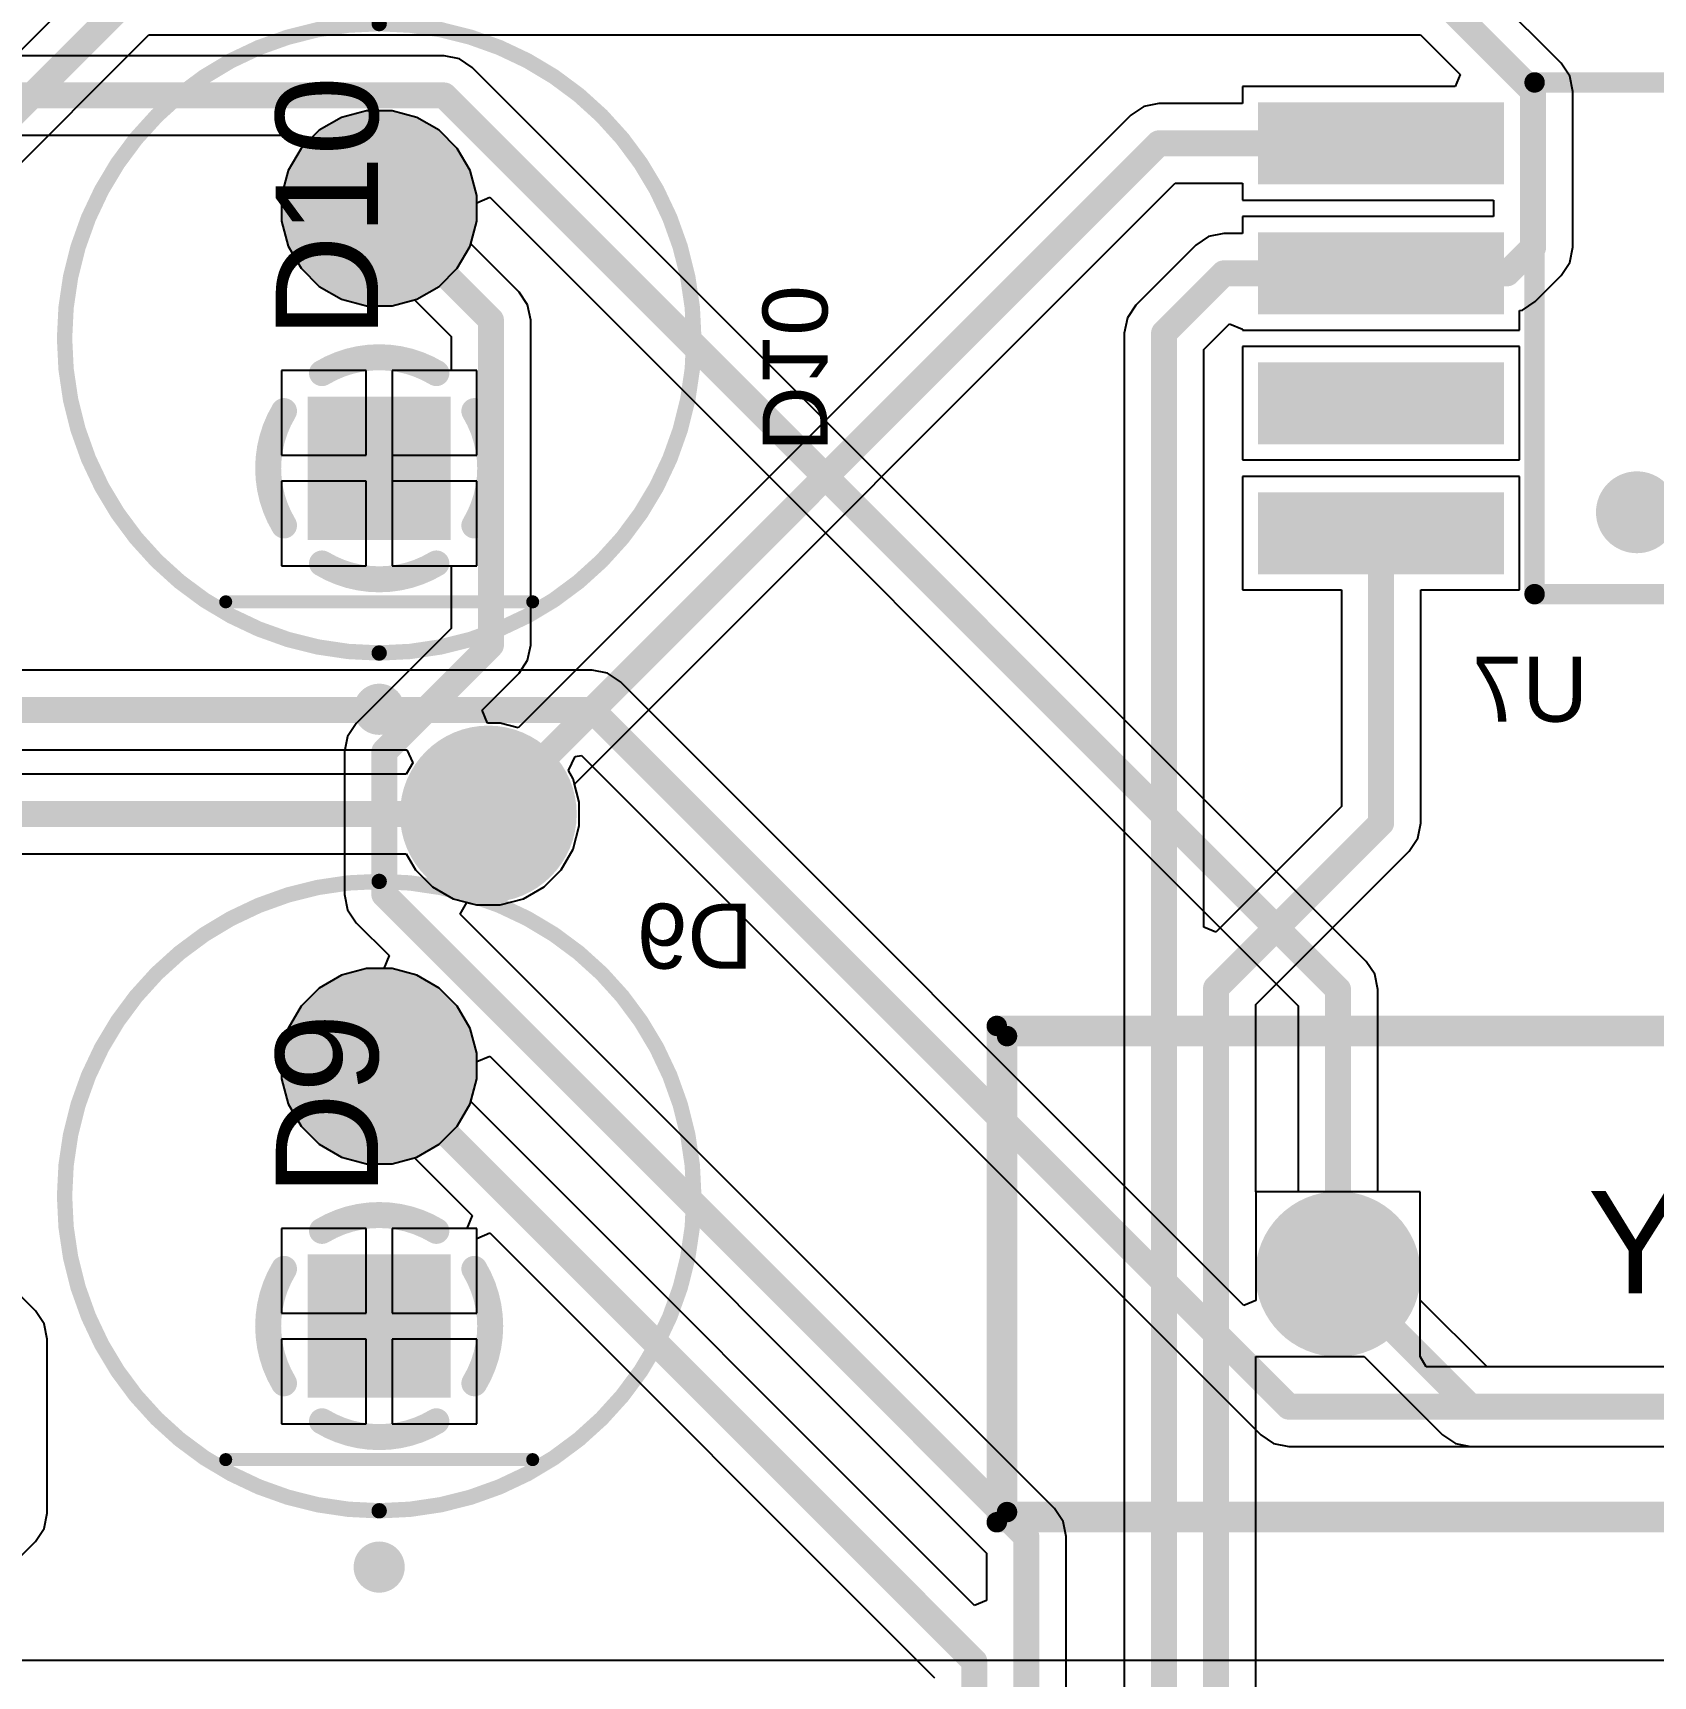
# Model space of a CAD drawing. Header units: inches. Extents: x -8.09 to -2.28, y -0.1 to 6.11.
# Drawn here: x -4.443 to -3.82, y 3.715 to 4.348 of the extents above; entities that cross this region are included whole.
import ezdxf

# ---------------------------------------------------------------- set-up
doc = ezdxf.new("R2010")
doc.units = ezdxf.units.IN
doc.header["$MEASUREMENT"] = 0
for name, color, linetype in [('BottomLayer', 5, 'Continuous'), ('BottomSolder', 6, 'Continuous'), ('InternalPlane1', 76, 'Continuous'), ('InternalPlane2', 16, 'Continuous'), ('Mechanical5', 56, 'Continuous'), ('MultiLayer', 9, 'Continuous'), ('PadHoleLayer', 156, 'Continuous'), ('TopLayer', 1, 'Continuous'), ('TopOverlay', 2, 'Continuous'), ('TopPaste', 8, 'Continuous'), ('TopSolder', 216, 'Continuous'), ('ViaHoleLayer', 16, 'Continuous')]:
    doc.layers.add(name, color=color, linetype=linetype)
doc.styles.add('Arial', font='', dxfattribs={"height": 0.2})
doc.styles.get('Arial').set_extended_font_data('Arial')

# ---------------------------------------------------------------- blocks, each defined once
blk = doc.blocks.new('FP_ECS_80_20_4X_MFG_3')
at = {"layer": 'BottomLayer'}
blk.add_hatch(color=5, dxfattribs=at).paths.add_polyline_path([(-0.11772, 0.02165), (-0.07441, 0.02165), (-0.07441, -0.02165), (-0.11772, -0.02165)])
h = blk.add_hatch(color=5, dxfattribs=at)
edge = h.paths.add_edge_path()
edge.add_arc((0.09606, 0), 0.02165, 0, 360)
at = {"layer": 'BottomSolder'}
blk.add_hatch(color=6, dxfattribs=at).paths.add_polyline_path([(-0.11772, 0.02165), (-0.07441, 0.02165), (-0.07441, -0.02165), (-0.11772, -0.02165)])
h = blk.add_hatch(color=6, dxfattribs=at)
edge = h.paths.add_edge_path()
edge.add_arc((0.09606, 0), 0.02165, 0, 360)
at = {"layer": 'InternalPlane1'}
h = blk.add_hatch(color=76, dxfattribs=at)
edge = h.paths.add_edge_path()
edge.add_arc((-0.09606, 0), 0.03181, 0, 360)
h = blk.add_hatch(color=76, dxfattribs=at)
edge = h.paths.add_edge_path()
edge.add_arc((0.09606, 0), 0.03181, 0, 360)
at = {"layer": 'InternalPlane2'}
h = blk.add_hatch(color=16, dxfattribs=at)
edge = h.paths.add_edge_path()
edge.add_arc((-0.09606, 0), 0.03181, 0, 360)
h = blk.add_hatch(color=16, dxfattribs=at)
edge = h.paths.add_edge_path()
edge.add_arc((0.09606, 0), 0.03181, 0, 360)
at = {"layer": 'MultiLayer'}
blk.add_hatch(color=9, dxfattribs=at).paths.add_polyline_path([(-0.11772, 0.02165), (-0.07441, 0.02165), (-0.07441, -0.02165), (-0.11772, -0.02165)])
h = blk.add_hatch(color=9, dxfattribs=at)
edge = h.paths.add_edge_path()
edge.add_arc((0.09606, 0), 0.02165, 0, 360)
at = {"layer": 'PadHoleLayer'}
h = blk.add_hatch(color=156, dxfattribs=at)
edge = h.paths.add_edge_path()
edge.add_arc((-0.09606, 0), 0.01181, 0, 360)
h = blk.add_hatch(color=156, dxfattribs=at)
edge = h.paths.add_edge_path()
edge.add_arc((0.09606, 0), 0.01181, 0, 360)
at = {"layer": 'TopLayer'}
blk.add_hatch(color=1, dxfattribs=at).paths.add_polyline_path([(-0.11772, 0.02165), (-0.07441, 0.02165), (-0.07441, -0.02165), (-0.11772, -0.02165)])
h = blk.add_hatch(color=1, dxfattribs=at)
edge = h.paths.add_edge_path()
edge.add_arc((0.09606, 0), 0.02165, 0, 360)
at = {"layer": 'TopSolder'}
blk.add_hatch(color=216, dxfattribs=at).paths.add_polyline_path([(-0.11772, 0.02165), (-0.07441, 0.02165), (-0.07441, -0.02165), (-0.11772, -0.02165)])
h = blk.add_hatch(color=216, dxfattribs=at)
edge = h.paths.add_edge_path()
edge.add_arc((0.09606, 0), 0.02165, 0, 360)
at = {"layer": 'Mechanical5'}
for points in [[(-0.22736, -0.09547, 0.00787, 0.00787, 0), (-0.22736, 0.09547, 0.00787, 0.00787, 0)], [(-0.22736, 0.09547, 0.00787, 0.00787, 0), (0.22736, 0.09547, 0.00787, 0.00787, 0)], [(0.22736, -0.09547, 0.00787, 0.00787, 0), (0.22736, 0.09547, 0.00787, 0.00787, 0)], [(-0.22736, -0.09547, 0.00787, 0.00787, 0), (0.22736, -0.09547, 0.00787, 0.00787, 0)]]:
    blk.add_lwpolyline(points, format="xyseb", dxfattribs=at)
for points in [[(-0.22933, 0.09547, 0.00394, 0.00394, 1), (-0.22539, 0.09547, 0.00394, 0.00394, 1)], [(-0.22933, 0.09547, 0.00394, 0.00394, 1), (-0.22539, 0.09547, 0.00394, 0.00394, 1)], [(0.22539, 0.09547, 0.00394, 0.00394, 1), (0.22933, 0.09547, 0.00394, 0.00394, 1)], [(0.22539, 0.09547, 0.00394, 0.00394, 1), (0.22933, 0.09547, 0.00394, 0.00394, 1)], [(-0.22933, -0.09547, 0.00394, 0.00394, 1), (-0.22539, -0.09547, 0.00394, 0.00394, 1)], [(-0.22933, -0.09547, 0.00394, 0.00394, 1), (-0.22539, -0.09547, 0.00394, 0.00394, 1)], [(0.22539, -0.09547, 0.00394, 0.00394, 1), (0.22933, -0.09547, 0.00394, 0.00394, 1)], [(0.22539, -0.09547, 0.00394, 0.00394, 1), (0.22933, -0.09547, 0.00394, 0.00394, 1)]]:
    blk.add_lwpolyline(points, format="xyseb", close=True, dxfattribs=at)
at = {"layer": 'TopOverlay'}
for points in [[(-0.22343, -0.09154, 0.00787, 0.00787, 0), (-0.22343, 0.09154, 0.00787, 0.00787, 0)], [(-0.22343, 0.09154, 0.00787, 0.00787, 0), (0.22343, 0.09154, 0.00787, 0.00787, 0)], [(0.22343, -0.09154, 0.00787, 0.00787, 0), (0.22343, 0.09154, 0.00787, 0.00787, 0)], [(-0.22343, -0.09154, 0.00787, 0.00787, 0), (0.22343, -0.09154, 0.00787, 0.00787, 0)]]:
    blk.add_lwpolyline(points, format="xyseb", dxfattribs=at)
for points in [[(-0.22539, 0.09154, 0.00394, 0.00394, 1), (-0.22146, 0.09154, 0.00394, 0.00394, 1)], [(-0.22539, 0.09154, 0.00394, 0.00394, 1), (-0.22146, 0.09154, 0.00394, 0.00394, 1)], [(0.22146, 0.09154, 0.00394, 0.00394, 1), (0.22539, 0.09154, 0.00394, 0.00394, 1)], [(0.22146, 0.09154, 0.00394, 0.00394, 1), (0.22539, 0.09154, 0.00394, 0.00394, 1)], [(-0.22539, -0.09154, 0.00394, 0.00394, 1), (-0.22146, -0.09154, 0.00394, 0.00394, 1)], [(-0.22539, -0.09154, 0.00394, 0.00394, 1), (-0.22146, -0.09154, 0.00394, 0.00394, 1)], [(0.22146, -0.09154, 0.00394, 0.00394, 1), (0.22539, -0.09154, 0.00394, 0.00394, 1)], [(0.22146, -0.09154, 0.00394, 0.00394, 1), (0.22539, -0.09154, 0.00394, 0.00394, 1)]]:
    blk.add_lwpolyline(points, format="xyseb", close=True, dxfattribs=at)
at = {"layer": 'Mechanical5', "style": 'Arial'}
blk.add_text('Y2', height=0.03937, dxfattribs=at).set_placement((0.00004, -0.00741))
blk = doc.blocks.new('S8_2_N_7')
at = {"layer": 'TopLayer'}
for points in [[(-0.1378, 0.06319), (-0.1378, 0.08681), (-0.05118, 0.08681), (-0.05118, 0.06319)], [(0.05118, 0.06319), (0.05118, 0.08681), (0.1378, 0.08681), (0.1378, 0.06319)], [(-0.1378, 0.01319), (-0.1378, 0.03681), (-0.05118, 0.03681), (-0.05118, 0.01319)], [(0.05118, 0.01319), (0.05118, 0.03681), (0.1378, 0.03681), (0.1378, 0.01319)], [(-0.1378, -0.03681), (-0.1378, -0.01319), (-0.05118, -0.01319), (-0.05118, -0.03681)], [(0.05118, -0.03681), (0.05118, -0.01319), (0.1378, -0.01319), (0.1378, -0.03681)], [(-0.1378, -0.08681), (-0.1378, -0.06319), (-0.05118, -0.06319), (-0.05118, -0.08681)], [(0.05118, -0.08681), (0.05118, -0.06319), (0.1378, -0.06319), (0.1378, -0.08681)]]:
    blk.add_hatch(color=1, dxfattribs=at).paths.add_polyline_path(points)
at = {"layer": 'TopPaste'}
for points in [[(-0.1378, 0.06319), (-0.1378, 0.08681), (-0.05118, 0.08681), (-0.05118, 0.06319)], [(0.05118, 0.06319), (0.05118, 0.08681), (0.1378, 0.08681), (0.1378, 0.06319)], [(-0.1378, 0.01319), (-0.1378, 0.03681), (-0.05118, 0.03681), (-0.05118, 0.01319)], [(0.05118, 0.01319), (0.05118, 0.03681), (0.1378, 0.03681), (0.1378, 0.01319)], [(-0.1378, -0.03681), (-0.1378, -0.01319), (-0.05118, -0.01319), (-0.05118, -0.03681)], [(0.05118, -0.03681), (0.05118, -0.01319), (0.1378, -0.01319), (0.1378, -0.03681)], [(-0.1378, -0.08681), (-0.1378, -0.06319), (-0.05118, -0.06319), (-0.05118, -0.08681)], [(0.05118, -0.08681), (0.05118, -0.06319), (0.1378, -0.06319), (0.1378, -0.08681)]]:
    blk.add_hatch(color=8, dxfattribs=at).paths.add_polyline_path(points)
at = {"layer": 'TopSolder'}
for points in [[(-0.1418, 0.05919), (-0.1418, 0.09081), (-0.04718, 0.09081), (-0.04718, 0.05919)], [(0.04718, 0.05919), (0.04718, 0.09081), (0.1418, 0.09081), (0.1418, 0.05919)], [(-0.1418, 0.00919), (-0.1418, 0.04081), (-0.04718, 0.04081), (-0.04718, 0.00919)], [(0.04718, 0.00919), (0.04718, 0.04081), (0.1418, 0.04081), (0.1418, 0.00919)], [(-0.1418, -0.04081), (-0.1418, -0.00919), (-0.04718, -0.00919), (-0.04718, -0.04081)], [(0.04718, -0.04081), (0.04718, -0.00919), (0.1418, -0.00919), (0.1418, -0.04081)], [(-0.1418, -0.09081), (-0.1418, -0.05919), (-0.04718, -0.05919), (-0.04718, -0.09081)], [(0.04718, -0.09081), (0.04718, -0.05919), (0.1418, -0.05919), (0.1418, -0.09081)]]:
    blk.add_hatch(color=216, dxfattribs=at).paths.add_polyline_path(points)
at = {"layer": 'TopOverlay'}
for points in [[(-0.08957, 0.10846, 0.00984, 0.00984, 1), (-0.09941, 0.10846, 0.00984, 0.00984, 1)], [(-0.10187, 0.10846, 0.00492, 0.00492, 1), (-0.09695, 0.10846, 0.00492, 0.00492, 1)], [(-0.09203, 0.10846, 0.00492, 0.00492, 1), (-0.08711, 0.10846, 0.00492, 0.00492, 1)], [(-0.0374, 0.09843, 0.00394, 0.00394, 1), (-0.03347, 0.09843, 0.00394, 0.00394, 1)], [(-0.0374, 0.09843, 0.00394, 0.00394, 1), (-0.03347, 0.09843, 0.00394, 0.00394, 1)], [(0.03347, 0.09843, 0.00394, 0.00394, 1), (0.0374, 0.09843, 0.00394, 0.00394, 1)], [(0.03347, 0.09843, 0.00394, 0.00394, 1), (0.0374, 0.09843, 0.00394, 0.00394, 1)], [(0.00394, 0.06693, 0.01575, 0.01575, 1), (-0.01181, 0.06693, 0.01575, 0.01575, 1)], [(-0.01575, 0.06693, 0.00787, 0.00787, 1), (-0.00787, 0.06693, 0.00787, 0.00787, 1)], [(0, 0.06693, 0.00787, 0.00787, 1), (0.00787, 0.06693, 0.00787, 0.00787, 1)], [(-0.0374, -0.09843, 0.00394, 0.00394, 1), (-0.03347, -0.09843, 0.00394, 0.00394, 1)], [(-0.0374, -0.09843, 0.00394, 0.00394, 1), (-0.03347, -0.09843, 0.00394, 0.00394, 1)], [(0.03347, -0.09843, 0.00394, 0.00394, 1), (0.0374, -0.09843, 0.00394, 0.00394, 1)], [(0.03347, -0.09843, 0.00394, 0.00394, 1), (0.0374, -0.09843, 0.00394, 0.00394, 1)]]:
    blk.add_lwpolyline(points, format="xyseb", close=True, dxfattribs=at)
for points in [[(-0.03543, 0.09843, 0.00787, 0.00787, 0), (-0.03543, -0.09843, 0.00787, 0.00787, 0)], [(0.03543, 0.09843, 0.00787, 0.00787, 0), (-0.03543, 0.09843, 0.00787, 0.00787, 0)], [(0.03543, 0.09843, 0.00787, 0.00787, 0), (0.03543, -0.09843, 0.00787, 0.00787, 0)], [(0.03543, -0.09843, 0.00787, 0.00787, 0), (-0.03543, -0.09843, 0.00787, 0.00787, 0)]]:
    blk.add_lwpolyline(points, format="xyseb", dxfattribs=at)
blk = doc.blocks.new('FP_XLUR12D_MFG_124')
at = {"layer": 'BottomLayer'}
blk.add_hatch(color=5, dxfattribs=at).paths.add_polyline_path([(-0.07756, 0.02756), (-0.02244, 0.02756), (-0.02244, -0.02756), (-0.07756, -0.02756)])
h = blk.add_hatch(color=5, dxfattribs=at)
edge = h.paths.add_edge_path()
edge.add_arc((0.05, 0), 0.02756, 0, 360)
at = {"layer": 'BottomSolder'}
blk.add_hatch(color=6, dxfattribs=at).paths.add_polyline_path([(-0.07756, 0.02756), (-0.02244, 0.02756), (-0.02244, -0.02756), (-0.07756, -0.02756)])
h = blk.add_hatch(color=6, dxfattribs=at)
edge = h.paths.add_edge_path()
edge.add_arc((0.05, 0), 0.02756, 0, 360)
at = {"layer": 'InternalPlane1'}
h = blk.add_hatch(color=76, dxfattribs=at)
edge = h.paths.add_edge_path()
edge.add_arc((0.05, 0), 0.03772, 0, 360)
at = {"layer": 'InternalPlane2'}
h = blk.add_hatch(color=16, dxfattribs=at)
edge = h.paths.add_edge_path()
edge.add_arc((0.05, 0), 0.03772, 0, 360)
at = {"layer": 'MultiLayer'}
blk.add_hatch(color=9, dxfattribs=at).paths.add_polyline_path([(-0.07756, 0.02756), (-0.02244, 0.02756), (-0.02244, -0.02756), (-0.07756, -0.02756)])
h = blk.add_hatch(color=9, dxfattribs=at)
edge = h.paths.add_edge_path()
edge.add_arc((0.05, 0), 0.02756, 0, 360)
at = {"layer": 'PadHoleLayer'}
h = blk.add_hatch(color=156, dxfattribs=at)
edge = h.paths.add_edge_path()
edge.add_arc((-0.05, 0), 0.01772, 0, 360)
h = blk.add_hatch(color=156, dxfattribs=at)
edge = h.paths.add_edge_path()
edge.add_arc((0.05, 0), 0.01772, 0, 360)
at = {"layer": 'TopLayer'}
blk.add_hatch(color=1, dxfattribs=at).paths.add_polyline_path([(-0.07756, 0.02756), (-0.02244, 0.02756), (-0.02244, -0.02756), (-0.07756, -0.02756)])
h = blk.add_hatch(color=1, dxfattribs=at)
edge = h.paths.add_edge_path()
edge.add_arc((0.05, 0), 0.02756, 0, 360)
at = {"layer": 'TopSolder'}
blk.add_hatch(color=216, dxfattribs=at).paths.add_polyline_path([(-0.07756, 0.02756), (-0.02244, 0.02756), (-0.02244, -0.02756), (-0.07756, -0.02756)])
h = blk.add_hatch(color=216, dxfattribs=at)
edge = h.paths.add_edge_path()
edge.add_arc((0.05, 0), 0.02756, 0, 360)
at = {"layer": 'InternalPlane1'}
for points in [[(-0.072, 0.03662, 0.01, 0.01, -0.277325), (-0.028, 0.03662, 0.01, 0.01, 0)], [(-0.08662, -0.022, 0.01, 0.01, -0.277325), (-0.08662, 0.022, 0.01, 0.01, 0)], [(-0.01338, 0.022, 0.01, 0.01, -0.277325), (-0.01338, -0.022, 0.01, 0.01, 0)], [(-0.028, -0.03662, 0.01, 0.01, -0.277325), (-0.072, -0.03662, 0.01, 0.01, 0)]]:
    blk.add_lwpolyline(points, format="xyseb", dxfattribs=at)
for points in [[(-0.0745, 0.03662, 0.005, 0.005, 1), (-0.0695, 0.03662, 0.005, 0.005, 1)], [(-0.0305, 0.03662, 0.005, 0.005, 1), (-0.0255, 0.03662, 0.005, 0.005, 1)], [(-0.08912, 0.022, 0.005, 0.005, 1), (-0.08412, 0.022, 0.005, 0.005, 1)], [(-0.01588, 0.022, 0.005, 0.005, 1), (-0.01088, 0.022, 0.005, 0.005, 1)], [(-0.08912, -0.022, 0.005, 0.005, 1), (-0.08412, -0.022, 0.005, 0.005, 1)], [(-0.01588, -0.022, 0.005, 0.005, 1), (-0.01088, -0.022, 0.005, 0.005, 1)], [(-0.0745, -0.03662, 0.005, 0.005, 1), (-0.0695, -0.03662, 0.005, 0.005, 1)], [(-0.0305, -0.03662, 0.005, 0.005, 1), (-0.0255, -0.03662, 0.005, 0.005, 1)]]:
    blk.add_lwpolyline(points, format="xyseb", close=True, dxfattribs=at)
at = {"layer": 'InternalPlane2'}
for points in [[(-0.072, 0.03662, 0.01, 0.01, -0.277325), (-0.028, 0.03662, 0.01, 0.01, 0)], [(-0.08662, -0.022, 0.01, 0.01, -0.277325), (-0.08662, 0.022, 0.01, 0.01, 0)], [(-0.01338, 0.022, 0.01, 0.01, -0.277325), (-0.01338, -0.022, 0.01, 0.01, 0)], [(-0.028, -0.03662, 0.01, 0.01, -0.277325), (-0.072, -0.03662, 0.01, 0.01, 0)]]:
    blk.add_lwpolyline(points, format="xyseb", dxfattribs=at)
for points in [[(-0.0745, 0.03662, 0.005, 0.005, 1), (-0.0695, 0.03662, 0.005, 0.005, 1)], [(-0.0305, 0.03662, 0.005, 0.005, 1), (-0.0255, 0.03662, 0.005, 0.005, 1)], [(-0.08912, 0.022, 0.005, 0.005, 1), (-0.08412, 0.022, 0.005, 0.005, 1)], [(-0.01588, 0.022, 0.005, 0.005, 1), (-0.01088, 0.022, 0.005, 0.005, 1)], [(-0.08912, -0.022, 0.005, 0.005, 1), (-0.08412, -0.022, 0.005, 0.005, 1)], [(-0.01588, -0.022, 0.005, 0.005, 1), (-0.01088, -0.022, 0.005, 0.005, 1)], [(-0.0745, -0.03662, 0.005, 0.005, 1), (-0.0695, -0.03662, 0.005, 0.005, 1)], [(-0.0305, -0.03662, 0.005, 0.005, 1), (-0.0255, -0.03662, 0.005, 0.005, 1)]]:
    blk.add_lwpolyline(points, format="xyseb", close=True, dxfattribs=at)
at = {"layer": 'Mechanical5'}
for points in [[(0.12106, 0, 0.00591, 0.00591, 1), (-0.12106, 0, 0.00591, 0.00591, 1)], [(-0.12254, 0, 0.00295, 0.00295, 1), (-0.11959, 0, 0.00295, 0.00295, 1)], [(0.11959, 0, 0.00295, 0.00295, 1), (0.12254, 0, 0.00295, 0.00295, 1)]]:
    blk.add_lwpolyline(points, format="xyseb", close=True, dxfattribs=at)
at = {"layer": 'TopOverlay'}
for points in [[(0.12106, 0, 0.00591, 0.00591, 1), (-0.12106, 0, 0.00591, 0.00591, 1)], [(-0.10263, 0.05906, 0.0025, 0.0025, 1), (-0.10013, 0.05906, 0.0025, 0.0025, 1)], [(-0.1378, 0, 0.00984, 0.00984, 1), (-0.14764, 0, 0.00984, 0.00984, 1)], [(-0.1501, 0, 0.00492, 0.00492, 1), (-0.14518, 0, 0.00492, 0.00492, 1)], [(-0.14026, 0, 0.00492, 0.00492, 1), (-0.13533, 0, 0.00492, 0.00492, 1)], [(-0.12254, 0, 0.00295, 0.00295, 1), (-0.11959, 0, 0.00295, 0.00295, 1)], [(0.11959, 0, 0.00295, 0.00295, 1), (0.12254, 0, 0.00295, 0.00295, 1)], [(-0.10263, -0.05906, 0.0025, 0.0025, 1), (-0.10013, -0.05906, 0.0025, 0.0025, 1)]]:
    blk.add_lwpolyline(points, format="xyseb", close=True, dxfattribs=at)
blk.add_lwpolyline([(-0.10138, 0.05906, 0.005, 0.005, 0), (-0.10138, -0.05906, 0.005, 0.005, 0)], format="xyseb", dxfattribs=at)
at = {"layer": 'Mechanical5', "style": 'Arial'}
blk.add_text('D10', height=0.03937, dxfattribs=at).set_placement((0, 0.00044))
blk = doc.blocks.new('FP_XLUR12D_MFG_125')
at = {"layer": 'BottomLayer'}
blk.add_hatch(color=5, dxfattribs=at).paths.add_polyline_path([(-0.07756, 0.02756), (-0.02244, 0.02756), (-0.02244, -0.02756), (-0.07756, -0.02756)])
h = blk.add_hatch(color=5, dxfattribs=at)
edge = h.paths.add_edge_path()
edge.add_arc((0.05, 0), 0.02756, 0, 360)
at = {"layer": 'BottomSolder'}
blk.add_hatch(color=6, dxfattribs=at).paths.add_polyline_path([(-0.07756, 0.02756), (-0.02244, 0.02756), (-0.02244, -0.02756), (-0.07756, -0.02756)])
h = blk.add_hatch(color=6, dxfattribs=at)
edge = h.paths.add_edge_path()
edge.add_arc((0.05, 0), 0.02756, 0, 360)
at = {"layer": 'InternalPlane1'}
h = blk.add_hatch(color=76, dxfattribs=at)
edge = h.paths.add_edge_path()
edge.add_arc((0.05, 0), 0.03772, 0, 360)
at = {"layer": 'InternalPlane2'}
h = blk.add_hatch(color=16, dxfattribs=at)
edge = h.paths.add_edge_path()
edge.add_arc((0.05, 0), 0.03772, 0, 360)
at = {"layer": 'MultiLayer'}
blk.add_hatch(color=9, dxfattribs=at).paths.add_polyline_path([(-0.07756, 0.02756), (-0.02244, 0.02756), (-0.02244, -0.02756), (-0.07756, -0.02756)])
h = blk.add_hatch(color=9, dxfattribs=at)
edge = h.paths.add_edge_path()
edge.add_arc((0.05, 0), 0.02756, 0, 360)
at = {"layer": 'PadHoleLayer'}
h = blk.add_hatch(color=156, dxfattribs=at)
edge = h.paths.add_edge_path()
edge.add_arc((-0.05, 0), 0.01772, 0, 360)
h = blk.add_hatch(color=156, dxfattribs=at)
edge = h.paths.add_edge_path()
edge.add_arc((0.05, 0), 0.01772, 0, 360)
at = {"layer": 'TopLayer'}
blk.add_hatch(color=1, dxfattribs=at).paths.add_polyline_path([(-0.07756, 0.02756), (-0.02244, 0.02756), (-0.02244, -0.02756), (-0.07756, -0.02756)])
h = blk.add_hatch(color=1, dxfattribs=at)
edge = h.paths.add_edge_path()
edge.add_arc((0.05, 0), 0.02756, 0, 360)
at = {"layer": 'TopSolder'}
blk.add_hatch(color=216, dxfattribs=at).paths.add_polyline_path([(-0.07756, 0.02756), (-0.02244, 0.02756), (-0.02244, -0.02756), (-0.07756, -0.02756)])
h = blk.add_hatch(color=216, dxfattribs=at)
edge = h.paths.add_edge_path()
edge.add_arc((0.05, 0), 0.02756, 0, 360)
at = {"layer": 'InternalPlane1'}
for points in [[(-0.072, 0.03662, 0.01, 0.01, -0.277325), (-0.028, 0.03662, 0.01, 0.01, 0)], [(-0.08662, -0.022, 0.01, 0.01, -0.277325), (-0.08662, 0.022, 0.01, 0.01, 0)], [(-0.01338, 0.022, 0.01, 0.01, -0.277325), (-0.01338, -0.022, 0.01, 0.01, 0)], [(-0.028, -0.03662, 0.01, 0.01, -0.277325), (-0.072, -0.03662, 0.01, 0.01, 0)]]:
    blk.add_lwpolyline(points, format="xyseb", dxfattribs=at)
for points in [[(-0.0745, 0.03662, 0.005, 0.005, 1), (-0.0695, 0.03662, 0.005, 0.005, 1)], [(-0.0305, 0.03662, 0.005, 0.005, 1), (-0.0255, 0.03662, 0.005, 0.005, 1)], [(-0.08912, 0.022, 0.005, 0.005, 1), (-0.08412, 0.022, 0.005, 0.005, 1)], [(-0.01588, 0.022, 0.005, 0.005, 1), (-0.01088, 0.022, 0.005, 0.005, 1)], [(-0.08912, -0.022, 0.005, 0.005, 1), (-0.08412, -0.022, 0.005, 0.005, 1)], [(-0.01588, -0.022, 0.005, 0.005, 1), (-0.01088, -0.022, 0.005, 0.005, 1)], [(-0.0745, -0.03662, 0.005, 0.005, 1), (-0.0695, -0.03662, 0.005, 0.005, 1)], [(-0.0305, -0.03662, 0.005, 0.005, 1), (-0.0255, -0.03662, 0.005, 0.005, 1)]]:
    blk.add_lwpolyline(points, format="xyseb", close=True, dxfattribs=at)
at = {"layer": 'InternalPlane2'}
for points in [[(-0.072, 0.03662, 0.01, 0.01, -0.277325), (-0.028, 0.03662, 0.01, 0.01, 0)], [(-0.08662, -0.022, 0.01, 0.01, -0.277325), (-0.08662, 0.022, 0.01, 0.01, 0)], [(-0.01338, 0.022, 0.01, 0.01, -0.277325), (-0.01338, -0.022, 0.01, 0.01, 0)], [(-0.028, -0.03662, 0.01, 0.01, -0.277325), (-0.072, -0.03662, 0.01, 0.01, 0)]]:
    blk.add_lwpolyline(points, format="xyseb", dxfattribs=at)
for points in [[(-0.0745, 0.03662, 0.005, 0.005, 1), (-0.0695, 0.03662, 0.005, 0.005, 1)], [(-0.0305, 0.03662, 0.005, 0.005, 1), (-0.0255, 0.03662, 0.005, 0.005, 1)], [(-0.08912, 0.022, 0.005, 0.005, 1), (-0.08412, 0.022, 0.005, 0.005, 1)], [(-0.01588, 0.022, 0.005, 0.005, 1), (-0.01088, 0.022, 0.005, 0.005, 1)], [(-0.08912, -0.022, 0.005, 0.005, 1), (-0.08412, -0.022, 0.005, 0.005, 1)], [(-0.01588, -0.022, 0.005, 0.005, 1), (-0.01088, -0.022, 0.005, 0.005, 1)], [(-0.0745, -0.03662, 0.005, 0.005, 1), (-0.0695, -0.03662, 0.005, 0.005, 1)], [(-0.0305, -0.03662, 0.005, 0.005, 1), (-0.0255, -0.03662, 0.005, 0.005, 1)]]:
    blk.add_lwpolyline(points, format="xyseb", close=True, dxfattribs=at)
at = {"layer": 'Mechanical5'}
for points in [[(0.12106, 0, 0.00591, 0.00591, 1), (-0.12106, 0, 0.00591, 0.00591, 1)], [(-0.12254, 0, 0.00295, 0.00295, 1), (-0.11959, 0, 0.00295, 0.00295, 1)], [(0.11959, 0, 0.00295, 0.00295, 1), (0.12254, 0, 0.00295, 0.00295, 1)]]:
    blk.add_lwpolyline(points, format="xyseb", close=True, dxfattribs=at)
at = {"layer": 'TopOverlay'}
for points in [[(0.12106, 0, 0.00591, 0.00591, 1), (-0.12106, 0, 0.00591, 0.00591, 1)], [(-0.10263, 0.05906, 0.0025, 0.0025, 1), (-0.10013, 0.05906, 0.0025, 0.0025, 1)], [(-0.1378, 0, 0.00984, 0.00984, 1), (-0.14764, 0, 0.00984, 0.00984, 1)], [(-0.1501, 0, 0.00492, 0.00492, 1), (-0.14518, 0, 0.00492, 0.00492, 1)], [(-0.14026, 0, 0.00492, 0.00492, 1), (-0.13533, 0, 0.00492, 0.00492, 1)], [(-0.12254, 0, 0.00295, 0.00295, 1), (-0.11959, 0, 0.00295, 0.00295, 1)], [(0.11959, 0, 0.00295, 0.00295, 1), (0.12254, 0, 0.00295, 0.00295, 1)], [(-0.10263, -0.05906, 0.0025, 0.0025, 1), (-0.10013, -0.05906, 0.0025, 0.0025, 1)]]:
    blk.add_lwpolyline(points, format="xyseb", close=True, dxfattribs=at)
blk.add_lwpolyline([(-0.10138, 0.05906, 0.005, 0.005, 0), (-0.10138, -0.05906, 0.005, 0.005, 0)], format="xyseb", dxfattribs=at)
at = {"layer": 'Mechanical5', "style": 'Arial'}
blk.add_text('D9', height=0.03937, dxfattribs=at).set_placement((0, 0.00044))

msp = doc.modelspace()

# ---------------------------------------------------------------- hatches: boundary and pattern name
at = {"layer": 'BottomLayer'}
h = msp.add_hatch(color=5, dxfattribs=at)
edge = h.paths.add_edge_path()
edge.add_arc((-4.268, 4.047), 0.025, 0, 360)
at = {"layer": 'BottomSolder'}
h = msp.add_hatch(color=6, dxfattribs=at)
edge = h.paths.add_edge_path()
edge.add_arc((-4.268, 4.047), 0.029, 0, 360)
at = {"layer": 'InternalPlane1'}
h = msp.add_hatch(color=76, dxfattribs=at)
edge = h.paths.add_edge_path()
edge.add_arc((-4.268, 4.047), 0.034, 0, 360)
at = {"layer": 'InternalPlane2'}
h = msp.add_hatch(color=16, dxfattribs=at)
edge = h.paths.add_edge_path()
edge.add_arc((-4.268, 4.047), 0.034, 0, 360)
at = {"layer": 'TopLayer'}
h = msp.add_hatch(color=1, dxfattribs=at)
edge = h.paths.add_edge_path()
edge.add_arc((-4.268, 4.047), 0.025, 0, 360)
at = {"layer": 'TopSolder'}
h = msp.add_hatch(color=216, dxfattribs=at)
edge = h.paths.add_edge_path()
edge.add_arc((-4.268, 4.047), 0.029, 0, 360)
at = {"layer": 'ViaHoleLayer'}
h = msp.add_hatch(color=16, dxfattribs=at)
edge = h.paths.add_edge_path()
edge.add_arc((-4.268, 4.047), 0.014, 0, 360)

# ---------------------------------------------------------------- linework, layer by layer
at = {"layer": 'BottomLayer'}
for p, q in [((-4.285, 4.33872), (-4.62501, 4.33872)), ((-4.27915, 4.33756), (-4.285, 4.33872)), ((-4.27419, 4.33424), (-4.27915, 4.33756)), ((-3.93025, 3.9903), (-4.27419, 4.33424)), ((-4.62501, 4.30813), (-4.34152, 4.30813)), ((-4.34152, 4.30813), (-4.3396, 4.30351)), ((-4.34005, 4.30306), (-4.345, 4.2945)), ((-4.3396, 4.30351), (-4.34005, 4.30306)), ((-4.345, 4.2945), (-4.34756, 4.28494)), ((-4.34756, 4.28494), (-4.34756, 4.27506)), ((-4.27244, 4.28217), (-4.26744, 4.28424)), ((-4.27244, 4.27506), (-4.27244, 4.28217)), ((-4.26744, 4.28424), (-3.95636, 3.97315)), ((-4.34756, 4.27506), (-4.345, 4.2655)), ((-4.275, 4.2655), (-4.27244, 4.27506)), ((-4.345, 4.2655), (-4.34005, 4.25694)), ((-4.27995, 4.25694), (-4.275, 4.2655)), ((-4.34005, 4.25694), (-4.33306, 4.24995)), ((-4.28694, 4.24995), (-4.27995, 4.25694)), ((-4.33306, 4.24995), (-4.3245, 4.245)), ((-4.2955, 4.245), (-4.28694, 4.24995)), ((-4.3245, 4.245), (-4.31494, 4.24244)), ((-4.31494, 4.24244), (-4.30506, 4.24244)), ((-4.30506, 4.24244), (-4.2955, 4.245)), ((-4.315, 4.21756), (-4.34756, 4.21756)), ((-4.34756, 4.21756), (-4.34756, 4.185)), ((-4.315, 4.185), (-4.315, 4.21756)), ((-4.27244, 4.21756), (-4.305, 4.21756)), ((-4.305, 4.21756), (-4.305, 4.185)), ((-4.27244, 4.185), (-4.27244, 4.21756)), ((-4.34756, 4.185), (-4.315, 4.185)), ((-4.305, 4.185), (-4.27244, 4.185)), ((-4.315, 4.175), (-4.34756, 4.175)), ((-4.34756, 4.175), (-4.34756, 4.14244)), ((-4.315, 4.14244), (-4.315, 4.175)), ((-4.27244, 4.175), (-4.305, 4.175)), ((-4.305, 4.175), (-4.305, 4.14244)), ((-4.27244, 4.14244), (-4.27244, 4.175)), ((-4.34756, 4.14244), (-4.315, 4.14244)), ((-4.305, 4.14244), (-4.27244, 4.14244)), ((-4.228, 4.10229), (-4.62138, 4.10229)), ((-4.22215, 4.10113), (-4.228, 4.10229)), ((-4.21719, 4.09781), (-4.22215, 4.10113)), ((-3.97733, 3.85796), (-4.21719, 4.09781)), ((-4.712, 4.07171), (-4.2994, 4.07171)), ((-4.2994, 4.07171), (-4.29704, 4.06671)), ((-4.29704, 4.06671), (-4.29958, 4.06229)), ((-4.23722, 4.06369), (-4.23459, 4.06913)), ((-4.23459, 4.06913), (-4.23211, 4.06949)), ((-4.23211, 4.06949), (-3.97081, 3.80819)), ((-4.29958, 4.06229), (-4.80578, 4.06229)), ((-4.23539, 4.06051), (-4.23722, 4.06369)), ((-4.233, 4.05161), (-4.23539, 4.06051)), ((-4.233, 4.04239), (-4.233, 4.05161)), ((-4.23539, 4.03349), (-4.233, 4.04239)), ((-4.23999, 4.02551), (-4.23539, 4.03349)), ((-4.76866, 4.03171), (-4.29958, 4.03171)), ((-4.29958, 4.03171), (-4.29601, 4.02551)), ((-4.29601, 4.02551), (-4.28949, 4.01899)), ((-4.24651, 4.01899), (-4.23999, 4.02551)), ((-4.28949, 4.01899), (-4.28151, 4.01439)), ((-4.28151, 4.01439), (-4.27261, 4.012)), ((-4.26339, 4.012), (-4.25449, 4.01439)), ((-4.25449, 4.01439), (-4.24651, 4.01899)), ((-4.27261, 4.012), (-4.26339, 4.012)), ((-3.92693, 3.98534), (-3.93025, 3.9903)), ((-4.3245, 3.985), (-4.33306, 3.98005)), ((-4.31494, 3.98756), (-4.3245, 3.985)), ((-4.30506, 3.98756), (-4.31494, 3.98756)), ((-4.2955, 3.985), (-4.30506, 3.98756)), ((-4.28694, 3.98005), (-4.2955, 3.985)), ((-3.92577, 3.97949), (-3.92693, 3.98534)), ((-4.33306, 3.98005), (-4.34005, 3.97306)), ((-4.27995, 3.97306), (-4.28694, 3.98005)), ((-3.92577, 3.90165), (-3.92577, 3.97949)), ((-4.34005, 3.97306), (-4.345, 3.9645)), ((-4.275, 3.9645), (-4.27995, 3.97306)), ((-3.95636, 3.97315), (-3.95636, 3.90165)), ((-4.345, 3.9645), (-4.34756, 3.95494)), ((-4.27244, 3.95494), (-4.275, 3.9645)), ((-4.34756, 3.95494), (-4.34756, 3.94506)), ((-4.27244, 3.94506), (-4.27244, 3.95494)), ((-4.34756, 3.94506), (-4.345, 3.9355)), ((-4.275, 3.9355), (-4.27244, 3.94506)), ((-4.345, 3.9355), (-4.34005, 3.92694)), ((-4.27995, 3.92694), (-4.275, 3.9355)), ((-4.34005, 3.92694), (-4.33306, 3.91995)), ((-4.28694, 3.91995), (-4.27995, 3.92694)), ((-4.33306, 3.91995), (-4.3245, 3.915)), ((-4.2955, 3.915), (-4.28694, 3.91995)), ((-4.3245, 3.915), (-4.31494, 3.91244)), ((-4.30506, 3.91244), (-4.2955, 3.915)), ((-4.31494, 3.91244), (-4.30506, 3.91244)), ((-3.95636, 3.90165), (-3.97272, 3.90165)), ((-3.97272, 3.90165), (-3.97272, 3.85988)), ((-3.90941, 3.90165), (-3.92577, 3.90165)), ((-3.90941, 3.83835), (-3.90941, 3.90165)), ((-4.315, 3.88756), (-4.34756, 3.88756)), ((-4.34756, 3.88756), (-4.34756, 3.855)), ((-4.315, 3.855), (-4.315, 3.88756)), ((-4.27244, 3.88756), (-4.305, 3.88756)), ((-4.305, 3.88756), (-4.305, 3.855)), ((-4.27244, 3.855), (-4.27244, 3.88756)), ((-4.44219, 3.85581), (-4.45219, 3.86581)), ((-3.97272, 3.85988), (-3.97733, 3.85796)), ((-4.43887, 3.85085), (-4.44219, 3.85581)), ((-4.43771, 3.845), (-4.43887, 3.85085)), ((-4.34756, 3.855), (-4.315, 3.855)), ((-4.305, 3.855), (-4.27244, 3.855)), ((-4.43771, 3.778), (-4.43771, 3.845)), ((-4.315, 3.845), (-4.34756, 3.845)), ((-4.34756, 3.845), (-4.34756, 3.81244)), ((-4.315, 3.81244), (-4.315, 3.845)), ((-4.27244, 3.845), (-4.305, 3.845)), ((-4.305, 3.845), (-4.305, 3.81244)), ((-4.27244, 3.81244), (-4.27244, 3.845)), ((-3.90712, 3.83429), (-3.90941, 3.83835)), ((-3.80627, 3.83429), (-3.90712, 3.83429)), ((-4.34756, 3.81244), (-4.315, 3.81244)), ((-4.305, 3.81244), (-4.27244, 3.81244)), ((-3.97081, 3.80819), (-3.96585, 3.80487)), ((-3.96585, 3.80487), (-3.96, 3.80371)), ((-3.96, 3.80371), (-3.79994, 3.80371)), ((-4.43887, 3.77215), (-4.43771, 3.778)), ((-4.44219, 3.76719), (-4.43887, 3.77215)), ((-4.47419, 3.73519), (-4.44219, 3.76719)), ((-3.36433, 3.72129), (-4.51842, 3.72129))]:
    msp.add_line(p, q, dxfattribs=at)
for points in [[(-4.655, 4.32343, 0.01, 0.01, 0), (-4.285, 4.32343, 0.01, 0.01, 0)], [(-4.285, 4.32343, 0.01, 0.01, 0), (-3.94106, 3.97949, 0.01, 0.01, 0)], [(-4.712, 4.087, 0.01, 0.01, 0), (-4.228, 4.087, 0.01, 0.01, 0)], [(-4.228, 4.087, 0.01, 0.01, 0), (-3.96, 3.819, 0.01, 0.01, 0)], [(-4.81212, 4.047, 0.01, 0.01, 0), (-4.268, 4.047, 0.01, 0.01, 0)], [(-3.94106, 3.87, 0.01, 0.01, 0), (-3.94106, 3.97949, 0.01, 0.01, 0)], [(-3.96, 3.819, 0.01, 0.01, 0), (-3.79994, 3.819, 0.01, 0.01, 0)]]:
    msp.add_lwpolyline(points, format="xyseb", dxfattribs=at)
for points in [[(-4.2875, 4.32343, 0.005, 0.005, 1), (-4.2825, 4.32343, 0.005, 0.005, 1)], [(-4.2875, 4.32343, 0.005, 0.005, 1), (-4.2825, 4.32343, 0.005, 0.005, 1)], [(-4.2305, 4.087, 0.005, 0.005, 1), (-4.2255, 4.087, 0.005, 0.005, 1)], [(-4.2305, 4.087, 0.005, 0.005, 1), (-4.2255, 4.087, 0.005, 0.005, 1)], [(-4.2705, 4.047, 0.005, 0.005, 1), (-4.2655, 4.047, 0.005, 0.005, 1)], [(-3.94356, 3.97949, 0.005, 0.005, 1), (-3.93856, 3.97949, 0.005, 0.005, 1)], [(-3.94356, 3.97949, 0.005, 0.005, 1), (-3.93856, 3.97949, 0.005, 0.005, 1)], [(-3.94356, 3.87, 0.005, 0.005, 1), (-3.93856, 3.87, 0.005, 0.005, 1)], [(-3.9625, 3.819, 0.005, 0.005, 1), (-3.9575, 3.819, 0.005, 0.005, 1)], [(-3.9625, 3.819, 0.005, 0.005, 1), (-3.9575, 3.819, 0.005, 0.005, 1)]]:
    msp.add_lwpolyline(points, format="xyseb", close=True, dxfattribs=at)
at = {"layer": 'TopLayer'}
for p, q in [((-4.41581, 4.37281), (-4.48481, 4.30381)), ((-3.85519, 4.33581), (-3.89219, 4.37281)), ((-4.45871, 4.28667), (-4.39867, 4.34671)), ((-4.39867, 4.34671), (-3.90933, 4.34671)), ((-3.90933, 4.34671), (-3.89406, 4.33143)), ((-3.89406, 4.33143), (-3.89597, 4.32681)), ((-3.85187, 4.33085), (-3.85519, 4.33581)), ((-3.85071, 4.325), (-3.85187, 4.33085)), ((-3.89597, 4.32681), (-3.9778, 4.32681)), ((-3.9778, 4.32681), (-3.9778, 4.32029)), ((-3.85071, 4.265), (-3.85071, 4.325)), ((-4.01585, 4.31913), (-4.02081, 4.31581)), ((-4.01, 4.32029), (-4.01585, 4.31913)), ((-3.9778, 4.32029), (-4.01, 4.32029)), ((-4.3245, 4.315), (-4.33306, 4.31005)), ((-4.31494, 4.31756), (-4.3245, 4.315)), ((-4.30506, 4.31756), (-4.31494, 4.31756)), ((-4.2955, 4.315), (-4.30506, 4.31756)), ((-4.28694, 4.31005), (-4.2955, 4.315)), ((-4.02081, 4.31581), (-4.25648, 4.08015)), ((-4.33306, 4.31005), (-4.34005, 4.30306)), ((-4.27995, 4.30306), (-4.28694, 4.31005)), ((-4.34005, 4.30306), (-4.345, 4.2945)), ((-4.275, 4.2945), (-4.27995, 4.30306)), ((-4.345, 4.2945), (-4.34756, 4.28494)), ((-4.27244, 4.28494), (-4.275, 4.2945)), ((-4.23485, 4.05852), (-4.00367, 4.28971)), ((-4.00367, 4.28971), (-3.9778, 4.28971)), ((-3.9778, 4.28971), (-3.9778, 4.28319)), ((-4.34756, 4.28494), (-4.34756, 4.27506)), ((-4.27244, 4.27506), (-4.27244, 4.28494)), ((-3.9778, 4.28319), (-3.88129, 4.28319)), ((-3.88129, 4.28319), (-3.88129, 4.27681)), ((-4.34756, 4.27506), (-4.345, 4.2655)), ((-4.27476, 4.26639), (-4.27244, 4.27506)), ((-3.88129, 4.27681), (-3.9778, 4.27681)), ((-3.9778, 4.27681), (-3.9778, 4.27029)), ((-3.99085, 4.26913), (-3.99581, 4.26581)), ((-3.985, 4.27029), (-3.99085, 4.26913)), ((-3.9778, 4.27029), (-3.985, 4.27029)), ((-4.345, 4.2655), (-4.34005, 4.25694)), ((-4.25619, 4.24781), (-4.27476, 4.26639)), ((-3.99581, 4.26581), (-4.01881, 4.24281)), ((-3.85187, 4.25915), (-3.85071, 4.265)), ((-4.34005, 4.25694), (-4.33306, 4.24995)), ((-3.85519, 4.25419), (-3.85187, 4.25915)), ((-4.33306, 4.24995), (-4.3245, 4.245)), ((-3.86519, 4.24419), (-3.85519, 4.25419)), ((-4.3245, 4.245), (-4.31494, 4.24244)), ((-4.31494, 4.24244), (-4.30506, 4.24244)), ((-4.30506, 4.24244), (-4.29639, 4.24476)), ((-4.29639, 4.24476), (-4.28229, 4.23067)), ((-4.25287, 4.24285), (-4.25619, 4.24781)), ((-4.25171, 4.237), (-4.25287, 4.24285)), ((-4.01881, 4.24281), (-4.02213, 4.23785)), ((-3.87015, 4.24087), (-3.86519, 4.24419)), ((-4.25171, 4.112), (-4.25171, 4.237)), ((-4.02213, 4.23785), (-4.02329, 4.232)), ((-3.99271, 4.22567), (-3.9828, 4.23558)), ((-3.9828, 4.23558), (-3.9778, 4.23351)), ((-3.87118, 4.24066), (-3.87015, 4.24087)), ((-3.87118, 4.23319), (-3.87118, 4.24066)), ((-4.28229, 4.23067), (-4.28229, 4.21756)), ((-4.02329, 4.232), (-4.02329, 3.58033)), ((-3.9778, 4.23351), (-3.9778, 4.23319)), ((-3.9778, 4.23319), (-3.87118, 4.23319)), ((-3.99271, 4.00346), (-3.99271, 4.22567)), ((-3.87118, 4.22681), (-3.9778, 4.22681)), ((-3.9778, 4.22681), (-3.9778, 4.18319)), ((-3.87118, 4.18319), (-3.87118, 4.22681)), ((-4.315, 4.21756), (-4.34756, 4.21756)), ((-4.34756, 4.21756), (-4.34756, 4.185)), ((-4.315, 4.185), (-4.315, 4.21756)), ((-4.28229, 4.21756), (-4.305, 4.21756)), ((-4.305, 4.21756), (-4.305, 4.18)), ((-4.34756, 4.185), (-4.315, 4.185)), ((-4.305, 4.18), (-4.305, 4.14244)), ((-3.9778, 4.18319), (-3.87118, 4.18319)), ((-4.315, 4.175), (-4.34756, 4.175)), ((-4.34756, 4.175), (-4.34756, 4.14244)), ((-4.315, 4.14244), (-4.315, 4.175)), ((-3.87118, 4.17681), (-3.9778, 4.17681)), ((-3.9778, 4.17681), (-3.9778, 4.13319)), ((-3.87118, 4.13319), (-3.87118, 4.17681)), ((-4.34756, 4.14244), (-4.315, 4.14244)), ((-4.305, 4.14244), (-4.28229, 4.14244)), ((-4.28229, 4.14244), (-4.28229, 4.11834)), ((-3.9778, 4.13319), (-3.93978, 4.13319)), ((-3.93978, 4.13319), (-3.93978, 4.04985)), ((-3.90919, 4.04351), (-3.90919, 4.13319)), ((-3.90919, 4.13319), (-3.87118, 4.13319)), ((-4.28229, 4.11834), (-4.31881, 4.08181)), ((-4.25287, 4.10615), (-4.25171, 4.112)), ((-4.25619, 4.10119), (-4.25287, 4.10615)), ((-4.27037, 4.087), (-4.25619, 4.10119)), ((-4.2683, 4.082), (-4.27037, 4.087)), ((-4.31881, 4.08181), (-4.32213, 4.07685)), ((-4.26339, 4.082), (-4.2683, 4.082)), ((-4.25648, 4.08015), (-4.26339, 4.082)), ((-4.32213, 4.07685), (-4.32329, 4.071)), ((-4.32329, 4.071), (-4.32329, 4.016)), ((-4.233, 4.05161), (-4.23485, 4.05852)), ((-4.233, 4.04239), (-4.233, 4.05161)), ((-3.93978, 4.04985), (-3.98809, 4.00154)), ((-4.23539, 4.03349), (-4.233, 4.04239)), ((-3.91036, 4.03766), (-3.90919, 4.04351)), ((-4.23999, 4.02551), (-4.23539, 4.03349)), ((-3.91367, 4.0327), (-3.91036, 4.03766)), ((-3.97271, 3.97367), (-3.91367, 4.0327)), ((-4.24651, 4.01899), (-4.23999, 4.02551)), ((-4.32329, 4.016), (-4.32213, 4.01015)), ((-4.26339, 4.012), (-4.25449, 4.01439)), ((-4.25449, 4.01439), (-4.24651, 4.01899)), ((-4.32213, 4.01015), (-4.31881, 4.00519)), ((-4.27887, 4.0085), (-4.27629, 4.01299)), ((-4.05019, 3.77981), (-4.27887, 4.0085)), ((-4.27629, 4.01299), (-4.27261, 4.012)), ((-4.27261, 4.012), (-4.26339, 4.012)), ((-4.31881, 4.00519), (-4.30619, 3.99256)), ((-3.98809, 4.00154), (-3.99271, 4.00346)), ((-4.30619, 3.99256), (-4.30826, 3.98756)), ((-4.3245, 3.985), (-4.33306, 3.98005)), ((-4.31494, 3.98756), (-4.3245, 3.985)), ((-4.30826, 3.98756), (-4.31494, 3.98756)), ((-4.33306, 3.98005), (-4.34005, 3.97306)), ((-4.34005, 3.97306), (-4.345, 3.9645)), ((-3.97271, 3.90165), (-3.97271, 3.97367)), ((-4.345, 3.9645), (-4.34756, 3.95494)), ((-4.34756, 3.95494), (-4.34756, 3.94506)), ((-4.27244, 3.95174), (-4.26744, 3.95381)), ((-4.27244, 3.94506), (-4.27244, 3.95174)), ((-4.26744, 3.95381), (-4.07629, 3.76267)), ((-4.34756, 3.94506), (-4.345, 3.9355)), ((-4.27476, 3.93639), (-4.27244, 3.94506)), ((-4.345, 3.9355), (-4.34005, 3.92694)), ((-4.08091, 3.74254), (-4.27476, 3.93639)), ((-4.34005, 3.92694), (-4.33306, 3.91995)), ((-4.33306, 3.91995), (-4.3245, 3.915)), ((-4.3245, 3.915), (-4.31494, 3.91244)), ((-4.30506, 3.91244), (-4.29639, 3.91476)), ((-4.29639, 3.91476), (-4.27419, 3.89256)), ((-4.31494, 3.91244), (-4.30506, 3.91244)), ((-3.90941, 3.90165), (-3.97271, 3.90165)), ((-3.90941, 3.85998), (-3.90941, 3.90165)), ((-4.27419, 3.89256), (-4.27626, 3.88756)), ((-4.315, 3.88756), (-4.34756, 3.88756)), ((-4.34756, 3.88756), (-4.34756, 3.855)), ((-4.315, 3.855), (-4.315, 3.88756)), ((-4.27626, 3.88756), (-4.305, 3.88756)), ((-4.305, 3.88756), (-4.305, 3.855)), ((-4.27244, 3.88374), (-4.26744, 3.88581)), ((-4.27244, 3.855), (-4.27244, 3.88374)), ((-4.26744, 3.88581), (-4.09629, 3.71467)), ((-3.88373, 3.83429), (-3.90941, 3.85998)), ((-4.34756, 3.855), (-4.315, 3.855)), ((-4.305, 3.855), (-4.27244, 3.855)), ((-4.315, 3.845), (-4.34756, 3.845)), ((-4.34756, 3.845), (-4.34756, 3.81244)), ((-4.315, 3.81244), (-4.315, 3.845)), ((-4.27244, 3.845), (-4.305, 3.845)), ((-4.305, 3.845), (-4.305, 3.81244)), ((-4.27244, 3.81244), (-4.27244, 3.845)), ((-3.97271, 3.67961), (-3.97271, 3.83835)), ((-3.97271, 3.83835), (-3.93104, 3.83835)), ((-3.93104, 3.83835), (-3.90088, 3.80819)), ((-3.7573, 3.83429), (-3.88373, 3.83429)), ((-4.34756, 3.81244), (-4.315, 3.81244)), ((-4.305, 3.81244), (-4.27244, 3.81244)), ((-3.90088, 3.80819), (-3.89591, 3.80487)), ((-3.89591, 3.80487), (-3.89006, 3.80371)), ((-3.89006, 3.80371), (-3.738, 3.80371)), ((-4.04687, 3.77485), (-4.05019, 3.77981)), ((-4.04571, 3.769), (-4.04687, 3.77485)), ((-4.04571, 3.53133), (-4.04571, 3.769)), ((-4.07629, 3.76267), (-4.07629, 3.74446)), ((-4.07629, 3.74446), (-4.08091, 3.74254))]:
    msp.add_line(p, q, dxfattribs=at)
for points in [[(-4.474, 4.293, 0.01, 0.01, 0), (-4.405, 4.362, 0.01, 0.01, 0)], [(-3.903, 4.362, 0.01, 0.01, 0), (-3.866, 4.325, 0.01, 0.01, 0)], [(-3.866, 4.265, 0.01, 0.01, 0), (-3.866, 4.325, 0.01, 0.01, 0)], [(-4.268, 4.047, 0.01, 0.01, 0), (-4.01, 4.305, 0.01, 0.01, 0)], [(-4.01, 4.305, 0.01, 0.01, 0), (-3.92449, 4.305, 0.01, 0.01, 0)], [(-4.31, 4.28, 0.01, 0.01, 0), (-4.267, 4.237, 0.01, 0.01, 0)], [(-3.876, 4.255, 0.01, 0.01, 0), (-3.866, 4.265, 0.01, 0.01, 0)], [(-4.008, 4.232, 0.01, 0.01, 0), (-3.985, 4.255, 0.01, 0.01, 0)], [(-3.985, 4.255, 0.01, 0.01, 0), (-3.92449, 4.255, 0.01, 0.01, 0)], [(-3.92449, 4.255, 0.01, 0.01, 0), (-3.876, 4.255, 0.01, 0.01, 0)], [(-4.267, 4.112, 0.01, 0.01, 0), (-4.267, 4.237, 0.01, 0.01, 0)], [(-4.008, 3.58033, 0.01, 0.01, 0), (-4.008, 4.232, 0.01, 0.01, 0)], [(-3.92449, 4.04351, 0.01, 0.01, 0), (-3.92449, 4.155, 0.01, 0.01, 0)], [(-4.308, 4.071, 0.01, 0.01, 0), (-4.267, 4.112, 0.01, 0.01, 0)], [(-4.308, 4.016, 0.01, 0.01, 0), (-4.308, 4.071, 0.01, 0.01, 0)], [(-3.988, 3.98, 0.01, 0.01, 0), (-3.92449, 4.04351, 0.01, 0.01, 0)], [(-4.308, 4.016, 0.01, 0.01, 0), (-4.061, 3.769, 0.01, 0.01, 0)], [(-3.988, 3.67328, 0.01, 0.01, 0), (-3.988, 3.98, 0.01, 0.01, 0)], [(-4.31, 3.95, 0.01, 0.01, 0), (-4.081, 3.721, 0.01, 0.01, 0)], [(-3.94106, 3.87, 0.01, 0.01, 0), (-3.89006, 3.819, 0.01, 0.01, 0)], [(-3.89006, 3.819, 0.01, 0.01, 0), (-3.738, 3.819, 0.01, 0.01, 0)], [(-4.061, 3.525, 0.01, 0.01, 0), (-4.061, 3.769, 0.01, 0.01, 0)], [(-4.081, 3.44318, 0.01, 0.01, 0), (-4.081, 3.721, 0.01, 0.01, 0)]]:
    msp.add_lwpolyline(points, format="xyseb", dxfattribs=at)
for points in [[(-3.8685, 4.325, 0.005, 0.005, 1), (-3.8635, 4.325, 0.005, 0.005, 1)], [(-3.8685, 4.325, 0.005, 0.005, 1), (-3.8635, 4.325, 0.005, 0.005, 1)], [(-4.0125, 4.305, 0.005, 0.005, 1), (-4.0075, 4.305, 0.005, 0.005, 1)], [(-4.0125, 4.305, 0.005, 0.005, 1), (-4.0075, 4.305, 0.005, 0.005, 1)], [(-3.92699, 4.305, 0.005, 0.005, 1), (-3.92199, 4.305, 0.005, 0.005, 1)], [(-4.3125, 4.28, 0.005, 0.005, 1), (-4.3075, 4.28, 0.005, 0.005, 1)], [(-3.8685, 4.265, 0.005, 0.005, 1), (-3.8635, 4.265, 0.005, 0.005, 1)], [(-3.8685, 4.265, 0.005, 0.005, 1), (-3.8635, 4.265, 0.005, 0.005, 1)], [(-3.9875, 4.255, 0.005, 0.005, 1), (-3.9825, 4.255, 0.005, 0.005, 1)], [(-3.9875, 4.255, 0.005, 0.005, 1), (-3.9825, 4.255, 0.005, 0.005, 1)], [(-3.92699, 4.255, 0.005, 0.005, 1), (-3.92199, 4.255, 0.005, 0.005, 1)], [(-3.92699, 4.255, 0.005, 0.005, 1), (-3.92199, 4.255, 0.005, 0.005, 1)], [(-3.8785, 4.255, 0.005, 0.005, 1), (-3.8735, 4.255, 0.005, 0.005, 1)], [(-3.8785, 4.255, 0.005, 0.005, 1), (-3.8735, 4.255, 0.005, 0.005, 1)], [(-4.2695, 4.237, 0.005, 0.005, 1), (-4.2645, 4.237, 0.005, 0.005, 1)], [(-4.2695, 4.237, 0.005, 0.005, 1), (-4.2645, 4.237, 0.005, 0.005, 1)], [(-4.0105, 4.232, 0.005, 0.005, 1), (-4.0055, 4.232, 0.005, 0.005, 1)], [(-4.0105, 4.232, 0.005, 0.005, 1), (-4.0055, 4.232, 0.005, 0.005, 1)], [(-3.92699, 4.155, 0.005, 0.005, 1), (-3.92199, 4.155, 0.005, 0.005, 1)], [(-4.2695, 4.112, 0.005, 0.005, 1), (-4.2645, 4.112, 0.005, 0.005, 1)], [(-4.2695, 4.112, 0.005, 0.005, 1), (-4.2645, 4.112, 0.005, 0.005, 1)], [(-4.3105, 4.071, 0.005, 0.005, 1), (-4.3055, 4.071, 0.005, 0.005, 1)], [(-4.3105, 4.071, 0.005, 0.005, 1), (-4.3055, 4.071, 0.005, 0.005, 1)], [(-4.2705, 4.047, 0.005, 0.005, 1), (-4.2655, 4.047, 0.005, 0.005, 1)], [(-3.92699, 4.04351, 0.005, 0.005, 1), (-3.92199, 4.04351, 0.005, 0.005, 1)], [(-3.92699, 4.04351, 0.005, 0.005, 1), (-3.92199, 4.04351, 0.005, 0.005, 1)], [(-4.3105, 4.016, 0.005, 0.005, 1), (-4.3055, 4.016, 0.005, 0.005, 1)], [(-4.3105, 4.016, 0.005, 0.005, 1), (-4.3055, 4.016, 0.005, 0.005, 1)], [(-3.9905, 3.98, 0.005, 0.005, 1), (-3.9855, 3.98, 0.005, 0.005, 1)], [(-3.9905, 3.98, 0.005, 0.005, 1), (-3.9855, 3.98, 0.005, 0.005, 1)], [(-4.3125, 3.95, 0.005, 0.005, 1), (-4.3075, 3.95, 0.005, 0.005, 1)], [(-3.94356, 3.87, 0.005, 0.005, 1), (-3.93856, 3.87, 0.005, 0.005, 1)], [(-3.89256, 3.819, 0.005, 0.005, 1), (-3.88756, 3.819, 0.005, 0.005, 1)], [(-3.89256, 3.819, 0.005, 0.005, 1), (-3.88756, 3.819, 0.005, 0.005, 1)], [(-4.0635, 3.769, 0.005, 0.005, 1), (-4.0585, 3.769, 0.005, 0.005, 1)], [(-4.0635, 3.769, 0.005, 0.005, 1), (-4.0585, 3.769, 0.005, 0.005, 1)], [(-4.0835, 3.721, 0.005, 0.005, 1), (-4.0785, 3.721, 0.005, 0.005, 1)], [(-4.0835, 3.721, 0.005, 0.005, 1), (-4.0785, 3.721, 0.005, 0.005, 1)]]:
    msp.add_lwpolyline(points, format="xyseb", close=True, dxfattribs=at)

# ---------------------------------------------------------------- block references
for name, p, rotation in [('FP_XLUR12D_MFG_124', (-4.31, 4.23), 90), ('S8_2_N_7', (-3.83, 4.23), 180), ('FP_XLUR12D_MFG_125', (-4.31, 3.9), 90)]:
    msp.add_blockref(name, p, dxfattribs=dict(rotation=rotation))
msp.add_blockref('FP_ECS_80_20_4X_MFG_3', (-3.845, 3.87))

# ---------------------------------------------------------------- texts
at = {"layer": 'TopOverlay', "style": 'Arial', "text_generation_flag": 2}
msp.add_text('D10', height=0.025, rotation=270, dxfattribs=at).set_placement((-4.1625, 4.18638))
for s, p in [('U7', (-3.84489, 4.0825)), ('D9', (-4.16613, 3.9875))]:
    msp.add_text(s, height=0.025, dxfattribs=at).set_placement(p)

doc.saveas('drawing.dxf')
